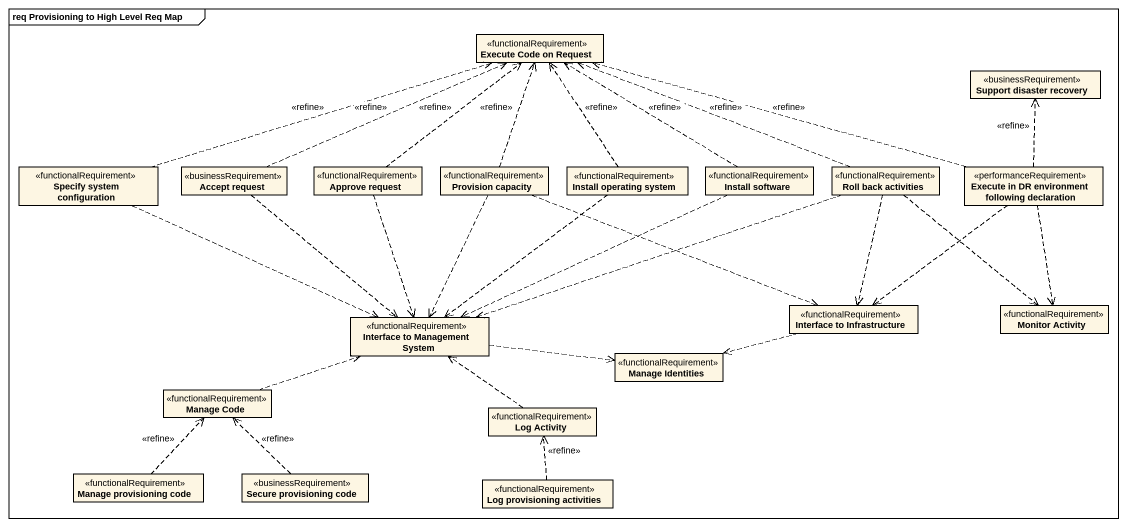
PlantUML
@startuml
mainframe req Provisioning to High Level Req Map
hide circle
hide empty members
class "Execute Code on Request" as Execute_Code_on_Request <<functionalRequirement>>
class "Support disaster recovery" as Support_disaster_recovery <<businessRequirement>>
class "Specify system configuration" as Specify_system_configuration <<functionalRequirement>>
class "Accept request" as Accept_request <<businessRequirement>>
class "Approve request" as Approve_request <<functionalRequirement>>
class "Provision capacity" as Provision_capacity <<functionalRequirement>>
class "Install operating system" as Install_operating_system <<functionalRequirement>>
class "Install software" as Install_software <<functionalRequirement>>
class "Roll back activities" as Roll_back_activities <<functionalRequirement>>
class "Execute in DR environment following declaration" as Execute_in_DR_environment <<performanceRequirement>>
class "Interface to Infrastructure" as Interface_to_Infrastructure <<functionalRequirement>>
class "Monitor Activity" as Monitor_Activity <<functionalRequirement>>
class "Interface to Management System" as Interface_to_Management <<functionalRequirement>>
class "Manage Identities" as Manage_Identities <<functionalRequirement>>
class "Manage Code" as Manage_Code <<functionalRequirement>>
class "Log Activity" as Log_Activity <<functionalRequirement>>
class "Manage provisioning code" as Manage_provisioning_code <<functionalRequirement>>
class "Secure provisioning code" as Secure_provisioning_code <<businessRequirement>>
class "Log provisioning activities" as Log_provisioning_activities <<functionalRequirement>>
Specify_system_configuration .right.> Execute_Code_on_Request : <<refine>>
Specify_system_configuration .right.> Interface_to_Management
Accept_request .right.> Execute_Code_on_Request : <<refine>>
Accept_request ..> Interface_to_Management
Approve_request .up.> Execute_Code_on_Request : <<refine>>
Approve_request ..> Interface_to_Management
Provision_capacity .up.> Execute_Code_on_Request : <<refine>>
Provision_capacity .right.> Interface_to_Infrastructure
Provision_capacity ..> Interface_to_Management
Install_operating_system .up.> Execute_Code_on_Request : <<refine>>
Install_operating_system ..> Interface_to_Management
Install_software .up.> Execute_Code_on_Request : <<refine>>
Install_software .left.> Interface_to_Management
Roll_back_activities .left.> Execute_Code_on_Request : <<refine>>
Roll_back_activities ..> Interface_to_Infrastructure
Roll_back_activities ..> Monitor_Activity
Roll_back_activities .left.> Interface_to_Management
Execute_in_DR_environment .left.> Execute_Code_on_Request : <<refine>>
Execute_in_DR_environment .up.> Support_disaster_recovery : <<refine>>
Execute_in_DR_environment ..> Interface_to_Infrastructure
Execute_in_DR_environment ..> Monitor_Activity
Interface_to_Infrastructure .left.> Manage_Identities
Interface_to_Management .right.> Manage_Identities
Manage_Code .right.> Interface_to_Management
Log_Activity .up.> Interface_to_Management
Manage_provisioning_code .up.> Manage_Code : <<refine>>
Secure_provisioning_code .up.> Manage_Code : <<refine>>
Log_provisioning_activities .up.> Log_Activity : <<refine>>
@enduml
